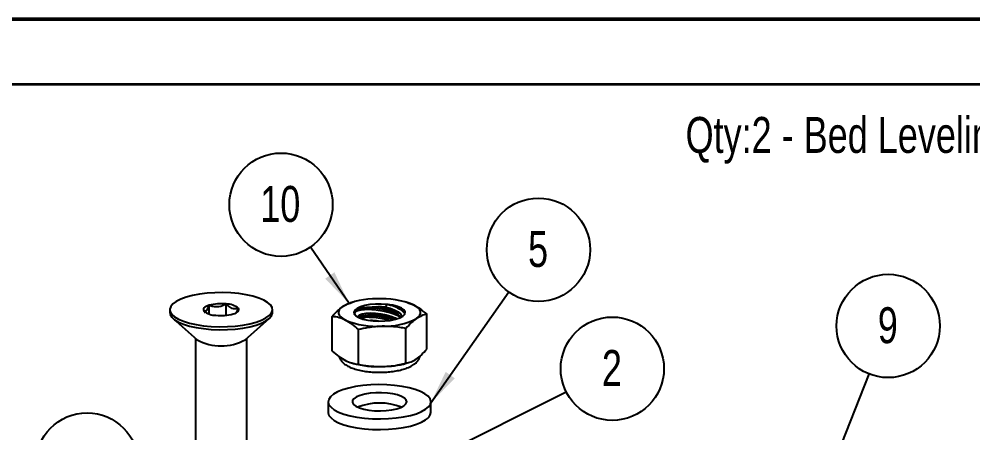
# Model space of a CAD drawing. Header units: millimetres. Extents: x 0 to 279, y 0 to 216.
# Drawn here: x 66.8 to 159.7, y 175.6 to 215.9 of the extents above; entities that cross this region are included whole.
import ezdxf

# ---------------------------------------------------------------- set-up
doc = ezdxf.new("R2010")
doc.units = ezdxf.units.MM
doc.layers.add('PAGE_BORDER', color=7, linetype='Continuous')
doc.layers.add('TITLE_BLOCK_BORDER', color=7, linetype='Continuous')
doc.styles.add('SLDTEXTSTYLE0', font='TXT', dxfattribs={"width": 0.75})
doc.dimstyles.new('SLDDIMSTYLE0', dxfattribs={"dimtxt": 0.18, "dimasz": 1.016, "dimexe": 0, "dimexo": 0.0625, "dimgap": 0, "dimtad": 0, "dimtih": 1, "dimtoh": 1, "dimdec": 0, "dimrnd": 1e-09, "dimzin": 0, "dimdsep": 46, "dimtxsty": 'Standard', "dimblk1": 'DOT', "dimblk2": 'DOT', "dimsah": 1, "dimcen": 0.09, "dimadec": 0, "dimazin": 0, "dimtfac": 1.016, "dimtdec": 0, "dimtofl": 0, "dimtmove": 0, "dimatfit": 3, "dimldrblk": 'DOT', "dimfxl": 1, "dimfrac": 2, "dimtolj": 1, "dimtzin": 0, "dimarcsym": 0})
doc.dimstyles.new('SLDDIMSTYLE1', dxfattribs={"dimtxt": 0.18, "dimasz": 3.302, "dimexe": 0, "dimexo": 0.0625, "dimgap": 0, "dimtad": 0, "dimtih": 1, "dimtoh": 1, "dimdec": 0, "dimrnd": 1e-09, "dimzin": 0, "dimdsep": 46, "dimtxsty": 'Standard', "dimsah": 1, "dimcen": 0.09, "dimadec": 0, "dimazin": 0, "dimtfac": 3.302, "dimtdec": 0, "dimtofl": 0, "dimtmove": 0, "dimatfit": 3, "dimfxl": 1, "dimfrac": 2, "dimtolj": 1, "dimtzin": 0, "dimarcsym": 0})

# ---------------------------------------------------------------- blocks, each defined once
blk = doc.blocks.new('SW_NOTE_71')
at = {"layer": 'TITLE_BLOCK_BORDER', "color": 0}
blk.add_circle((-4.953, -0.879), 5.031, dxfattribs=at)
at = {"layer": 'TITLE_BLOCK_BORDER', "color": 0, "insert": (-4.988, 0.945), "char_height": 3.5, "attachment_point": 2, "style": 'SLDTEXTSTYLE0'}
blk.add_mtext('1', dxfattribs=at)
blk = doc.blocks.new('SW_NOTE_72')
at = {"layer": 'TITLE_BLOCK_BORDER', "color": 0}
blk.add_circle((-2.857, 4.14), 5.031, dxfattribs=at)
at = {"layer": 'TITLE_BLOCK_BORDER', "color": 0, "insert": (-2.928, 5.964), "char_height": 3.5, "attachment_point": 2, "style": 'SLDTEXTSTYLE0'}
blk.add_mtext('10', dxfattribs=at)
blk = doc.blocks.new('SW_NOTE_73')
at = {"layer": 'TITLE_BLOCK_BORDER', "color": 0}
blk.add_circle((2.895, 4.114), 5.031, dxfattribs=at)
at = {"layer": 'TITLE_BLOCK_BORDER', "color": 0, "insert": (2.86, 5.937), "char_height": 3.5, "attachment_point": 2, "style": 'SLDTEXTSTYLE0'}
blk.add_mtext('5', dxfattribs=at)
blk = doc.blocks.new('SW_NOTE_74')
at = {"layer": 'TITLE_BLOCK_BORDER', "color": 0}
blk.add_circle((4.5, 2.25), 5.031, dxfattribs=at)
at = {"layer": 'TITLE_BLOCK_BORDER', "color": 0, "insert": (4.464, 4.073), "char_height": 3.5, "attachment_point": 2, "style": 'SLDTEXTSTYLE0'}
blk.add_mtext('2', dxfattribs=at)
blk = doc.blocks.new('SW_NOTE_75')
at = {"layer": 'TITLE_BLOCK_BORDER', "color": 0}
blk.add_circle((1.849, 4.678), 5.031, dxfattribs=at)
at = {"layer": 'TITLE_BLOCK_BORDER', "color": 0, "insert": (1.814, 6.502), "char_height": 3.5, "attachment_point": 2, "style": 'SLDTEXTSTYLE0'}
blk.add_mtext('9', dxfattribs=at)
blk = doc.blocks.new('_DOT')
at = {"color": 0, "linetype": 'ByBlock', "lineweight": -2}
blk.add_line((-0.5, 0), (-1, 0), dxfattribs=at)
at = {"color": 0, "linetype": 'ByBlock', "const_width": 0.5}
blk.add_lwpolyline([(-0.25, 0, 1), (0.25, 0, 1)], format="xyb", close=True, dxfattribs=at)

msp = doc.modelspace()

# ---------------------------------------------------------------- linework, layer by layer
at = {"color": 7, "linetype": 'Continuous', "lineweight": 50}
msp.add_line((0, 215.9), (279.4, 215.9), dxfattribs=at)
at = {"color": 7, "linetype": 'Continuous', "lineweight": 25}
for p, q in [((85.278, 187.18), (85.278, 188.025)), ((86.966, 187.051), (86.966, 188.155)), ((99.287, 188.33), (99.055, 188.263)), ((102.44, 187.877), (102.628, 188.116)), ((104.602, 188.302), (104.503, 188.33)), ((104.601, 188.298), (105.218, 188.061)), ((81.458, 187.603), (81.458, 187.32)), ((84.77, 187.473), (84.942, 187.307)), ((91.458, 187.32), (91.458, 187.603)), ((97.287, 183.56), (97.287, 186.944)), ((106.504, 183.765), (106.504, 187.15)), ((81.781, 186.73), (84.12, 184.668)), ((88.797, 184.668), (91.135, 186.73)), ((99.857, 182.281), (99.857, 185.665)), ((104.466, 182.384), (104.466, 185.768)), ((83.958, 184.81), (83.958, 145.742)), ((88.958, 145.742), (88.958, 184.81)), ((99.188, 182.408), (99.287, 182.38)), ((104.503, 182.38), (104.735, 182.446)), ((96.895, 178.632), (96.895, 177.595)), ((106.895, 177.595), (106.895, 178.632))]:
    msp.add_line(p, q, dxfattribs=at)
at = {"color": 7, "linetype": 'Continuous', "lineweight": 25, "flags": 128}
for points in [[(83.051, 188.822), (82.52, 188.63), (82.087, 188.412), (81.761, 188.174), (81.551, 187.922), (81.461, 187.662), (81.495, 187.401), (81.651, 187.144), (81.925, 186.899), (82.311, 186.672), (82.799, 186.467), (83.377, 186.29), (84.031, 186.145), (84.744, 186.037), (85.5, 185.967), (86.28, 185.937), (87.064, 185.948), (87.833, 186), (88.568, 186.092), (89.251, 186.22), (89.865, 186.383), (90.396, 186.576), (90.829, 186.793), (91.155, 187.031), (91.366, 187.283), (91.455, 187.543), (91.421, 187.804), (91.265, 188.061), (90.991, 188.306), (90.605, 188.534), (90.117, 188.738), (89.539, 188.915), (88.885, 189.06), (88.172, 189.168), (87.416, 189.238), (86.636, 189.268), (85.852, 189.257), (85.083, 189.205), (84.348, 189.114), (83.665, 188.985), (83.051, 188.822)], [(85.278, 188.025), (85.122, 187.97), (84.99, 187.909), (84.883, 187.842), (84.802, 187.772), (84.75, 187.698), (84.727, 187.623), (84.734, 187.548), (84.77, 187.473)], [(98.305, 187.907), (98.106, 187.746), (97.971, 187.578), (97.903, 187.405), (97.904, 187.23), (97.973, 187.057), (98.109, 186.889), (98.31, 186.728), (98.572, 186.577)], [(102.628, 188.116), (102.07, 188.15), (101.502, 188.142), (100.955, 188.091), (100.457, 188.001), (100.032, 187.875), (99.704, 187.72), (99.489, 187.545), (99.398, 187.358), (99.436, 187.169), (99.6, 186.988), (99.884, 186.824), (100.271, 186.686), (100.741, 186.58), (101.272, 186.512), (101.834, 186.486), (102.4, 186.503), (102.94, 186.562)], [(102.44, 187.877), (102.939, 187.737), (103.374, 187.569), (103.717, 187.382), (103.947, 187.189), (104.05, 187.001), (104.047, 186.895)], [(102.94, 186.562), (103.452, 186.667), (103.874, 186.81), (104.182, 186.982), (104.357, 187.174), (104.39, 187.375), (104.277, 187.572), (104.027, 187.754), (103.654, 187.911), (103.178, 188.034), (102.628, 188.116)], [(105.485, 186.731), (105.684, 186.892), (105.819, 187.061), (105.887, 187.234), (105.886, 187.408), (105.817, 187.581), (105.681, 187.749), (105.48, 187.91), (105.218, 188.061)], [(81.458, 187.32), (81.495, 187.118), (81.651, 186.862), (81.925, 186.617), (82.311, 186.389), (82.799, 186.184), (83.377, 186.007), (84.031, 185.863), (84.744, 185.754), (85.5, 185.684), (86.28, 185.654), (87.064, 185.665), (87.833, 185.717), (88.568, 185.809), (89.251, 185.937), (89.865, 186.1), (90.396, 186.293), (90.829, 186.511), (91.155, 186.749), (91.366, 187.001), (91.455, 187.26), (91.458, 187.32)], [(87.638, 187.18), (87.794, 187.235), (87.926, 187.296), (88.034, 187.363), (88.114, 187.433), (88.166, 187.507), (88.189, 187.582), (88.182, 187.657), (88.146, 187.732)], [(99.77, 186.883), (99.8, 186.963), (99.95, 187.102), (100.214, 187.207), (100.577, 187.273), (101.017, 187.295), (101.509, 187.272), (102.025, 187.206), (102.534, 187.1), (103.007, 186.96), (103.416, 186.795), (103.588, 186.706)], [(106.387, 177.9), (106.675, 178.143), (106.846, 178.398), (106.894, 178.659), (106.82, 178.92), (106.624, 179.173), (106.312, 179.413), (105.891, 179.634), (105.372, 179.83), (104.767, 179.996), (104.092, 180.129), (103.362, 180.225), (102.596, 180.282), (101.813, 180.298), (101.032, 180.274), (100.272, 180.208), (99.552, 180.104), (98.89, 179.964), (98.302, 179.791), (97.802, 179.589), (97.403, 179.364), (97.115, 179.121), (96.944, 178.866), (96.896, 178.605), (96.97, 178.344), (97.166, 178.091), (97.478, 177.851), (97.899, 177.63), (98.418, 177.434), (99.023, 177.268), (99.698, 177.135), (100.428, 177.039), (101.194, 176.982), (101.977, 176.966), (102.758, 176.99), (103.518, 177.056), (104.238, 177.16), (104.9, 177.3), (105.488, 177.473), (105.988, 177.675), (106.387, 177.9)], [(104.276, 178.244), (104.47, 178.424), (104.544, 178.613), (104.495, 178.803), (104.324, 178.986), (104.039, 179.151), (103.654, 179.293), (103.186, 179.403), (102.659, 179.478), (102.095, 179.513), (101.523, 179.507), (100.967, 179.459), (100.455, 179.374), (100.011, 179.253), (99.654, 179.104), (99.403, 178.932), (99.267, 178.746), (99.255, 178.555), (99.366, 178.368), (99.596, 178.193), (99.932, 178.038), (100.361, 177.912), (100.861, 177.819), (101.41, 177.764), (101.982, 177.749), (102.549, 177.776), (103.086, 177.843), (103.567, 177.947), (103.97, 178.082), (104.276, 178.244)], [(96.895, 177.595), (96.896, 177.568), (96.97, 177.307), (97.166, 177.054), (97.478, 176.814), (97.899, 176.593), (98.418, 176.397), (99.023, 176.231), (99.698, 176.098), (100.428, 176.002), (101.194, 175.945), (101.977, 175.928), (102.758, 175.953), (103.518, 176.018), (104.238, 176.122), (104.9, 176.263), (105.488, 176.436), (105.988, 176.637), (106.387, 176.863)]]:
    msp.add_lwpolyline(points, dxfattribs=at)
at = {"color": 7, "linetype": 'Continuous', "lineweight": 25}
for centre, radius, start, end in [((86.46, 183.675), 4.508, 83.56269, 105.20862), ((86.985, 186.349), 1.805, 49.98736, 90.61874), ((101.406, 181.835), 6.818, 88.12993, 117.04928), ((101.446, 184.101), 3.767, 47.29902, 94.12571), ((102.106, 180.317), 8.346, 68.10715, 93.28145), ((85.931, 188.856), 1.805, 229.98736, 270.61874), ((86.456, 191.53), 4.508, 263.56269, 285.20862), ((101.327, 182.752), 4.366, 62.78347, 109.97033), ((101.684, 194.321), 8.346, 248.10715, 273.28145), ((100.998, 180.704), 5.837, 82.17141, 89.97106), ((102.384, 192.803), 6.818, 268.12993, 297.04928), ((86.458, 188.981), 4.906, 241.53491, 298.46509), ((101.813, 192.016), 9.962, 255.31219, 272.00665), ((102.073, 191.451), 9.391, 270.54046, 284.99705), ((101.895, 172.476), 6.031, 69.16406, 110.83594), ((105.951, 177.708), 0.951, 297.27785, 353.17914)]:
    msp.add_arc(centre, radius, start, end, dxfattribs=at)
for points, knots in [([(85.278, 188.025), (85.205, 187.849), (85.081, 187.548), (84.9, 187.425), (84.81, 187.458), (84.77, 187.473)], [0, 0, 0, 0, 0.4391165, 0.7513669, 1, 1, 1, 1]), ([(86.966, 188.155), (86.724, 188.039), (86.311, 187.842), (85.71, 187.869), (85.41, 187.977), (85.278, 188.025)], [0, 0, 0, 0, 0.439117, 0.751367, 1, 1, 1, 1]), ([(88.146, 187.732), (88.079, 187.713), (87.891, 187.659), (87.543, 187.691), (87.207, 187.912), (87.024, 188.096), (86.966, 188.155)], [0, 0, 0, 0, 0.180942, 0.506293, 0.843975, 1, 1, 1, 1]), ([(97.287, 186.944), (97.453, 187.134), (97.789, 187.516), (98.133, 187.776), (98.305, 187.907)], [0, 0, 0, 0, 0.49696, 1, 1, 1, 1]), ([(98.305, 187.907), (98.464, 188.006), (98.718, 188.165), (98.966, 188.226), (99.059, 188.248)], [0, 0, 0, 0, 0.625589, 1, 1, 1, 1]), ([(100.373, 186.657), (100.369, 186.658), (100.146, 186.706), (99.818, 186.857), (99.481, 187.086), (99.394, 187.328), (99.544, 187.546), (99.916, 187.722), (100.471, 187.835), (100.93, 187.86), (101.17, 187.859), (101.175, 187.859)], [0, 0, 0, 0, 0.002277, 0.147104, 0.289871, 0.430714, 0.570611, 0.710914, 0.85278, 0.996714, 1, 1, 1, 1]), ([(99.964, 187.702), (100.024, 187.721), (100.241, 187.793), (100.832, 187.818), (101.647, 187.766), (102.505, 187.603), (103.252, 187.38), (103.597, 187.202), (103.744, 187.125)], [0, 0, 0, 0, 0.073395, 0.265178, 0.459359, 0.655573, 0.852511, 1, 1, 1, 1]), ([(101.175, 187.859), (101.295, 187.87), (101.653, 187.903), (102.093, 187.902), (102.387, 187.88), (102.44, 187.877)], [0, 0, 0, 0, 0.291618, 0.873056, 1, 1, 1, 1]), ([(104.297, 187.296), (104.222, 187.381), (104.061, 187.564), (103.513, 187.841), (102.986, 188.022), (102.676, 188.103), (102.628, 188.116)], [0, 0, 0, 0, 0.282107, 0.609673, 0.940246, 1, 1, 1, 1]), ([(105.218, 188.061), (105.418, 187.95), (105.851, 187.709), (106.275, 187.345), (106.504, 187.15)], [0, 0, 0, 0, 0.461748, 1, 1, 1, 1]), ([(87.939, 187.32), (87.968, 187.357), (88.041, 187.45), (88.106, 187.626), (88.146, 187.732)], [0, 0, 0, 0, 0.394371, 1, 1, 1, 1]), ([(98.572, 186.577), (98.372, 186.665), (97.939, 186.855), (97.515, 186.913), (97.287, 186.944)], [0, 0, 0, 0, 0.461748, 1, 1, 1, 1]), ([(103.912, 186.852), (103.835, 186.902), (103.608, 187.051), (103.001, 187.27), (102.192, 187.475), (101.332, 187.598), (100.53, 187.625), (99.899, 187.545), (99.522, 187.412), (99.477, 187.286), (99.463, 187.246)], [0, 0, 0, 0, 0.071654, 0.212535, 0.355089, 0.499353, 0.644666, 0.789761, 0.933237, 1, 1, 1, 1]), ([(102.815, 186.549), (102.608, 186.605), (102.133, 186.735), (101.333, 186.841), (100.561, 186.875), (100.193, 186.816), (100.024, 186.789)], [0, 0, 0, 0, 0.2126872, 0.4883929, 0.7661045, 1, 1, 1, 1]), ([(100.209, 187.007), (100.413, 187.028), (100.84, 187.072), (101.656, 187.007), (102.487, 186.859), (102.963, 186.697), (103.185, 186.622)], [0, 0, 0, 0, 0.2397882, 0.5021544, 0.7672573, 1, 1, 1, 1]), ([(106.504, 187.15), (106.337, 187.113), (106.001, 187.039), (105.657, 186.834), (105.485, 186.731)], [0, 0, 0, 0, 0.49696, 1, 1, 1, 1]), ([(99.857, 185.665), (99.647, 185.847), (99.223, 186.211), (98.79, 186.455), (98.572, 186.577)], [0, 0, 0, 0, 0.49696, 1, 1, 1, 1]), ([(102.162, 185.989), (101.697, 185.959), (100.921, 185.909), (100.162, 185.735), (99.857, 185.665)], [0, 0, 0, 0, 0.598328, 1, 1, 1, 1]), ([(104.466, 185.768), (104.273, 185.805), (103.516, 185.948), (102.74, 185.971), (102.162, 185.989)], [0, 0, 0, 0, 0.254987, 1, 1, 1, 1]), ([(105.485, 186.731), (105.326, 186.612), (104.983, 186.353), (104.647, 185.973), (104.466, 185.768)], [0, 0, 0, 0, 0.461748, 1, 1, 1, 1]), ([(97.287, 183.56), (97.497, 183.379), (97.921, 183.014), (98.354, 182.771), (98.572, 182.649)], [0, 0, 0, 0, 0.49696, 1, 1, 1, 1]), ([(105.485, 182.803), (105.643, 182.922), (105.987, 183.18), (106.323, 183.561), (106.504, 183.765)], [0, 0, 0, 0, 0.461748, 1, 1, 1, 1]), ([(97.962, 183.021), (97.992, 182.938), (98.061, 182.745), (98.261, 182.495), (98.536, 182.255), (98.903, 182.039), (99.37, 181.85), (99.924, 181.697), (100.527, 181.588), (101.157, 181.522), (101.801, 181.496), (102.445, 181.51), (103.074, 181.564), (103.673, 181.658), (104.232, 181.792), (104.745, 181.972), (105.166, 182.193), (105.496, 182.452), (105.717, 182.742), (105.839, 182.966), (105.854, 183.092), (105.856, 183.103)], [0, 0, 0, 0, 0.03259, 0.075344, 0.122419, 0.177515, 0.240964, 0.304839, 0.366439, 0.426608, 0.48607, 0.545311, 0.604681, 0.664512, 0.725352, 0.788082, 0.854232, 0.907773, 0.953597, 0.996229, 1, 1, 1, 1]), ([(98.572, 182.649), (98.772, 182.561), (99.205, 182.371), (99.629, 182.312), (99.857, 182.281)], [0, 0, 0, 0, 0.461748, 1, 1, 1, 1]), ([(99.857, 182.281), (100.162, 182.225), (100.921, 182.085), (101.697, 182.07), (102.162, 182.06)], [0, 0, 0, 0, 0.401672, 1, 1, 1, 1]), ([(102.162, 182.06), (102.45, 182.075), (103.028, 182.104), (103.698, 182.216), (104.177, 182.315), (104.37, 182.361), (104.466, 182.384)], [0, 0, 0, 0, 0.370945, 0.745202, 0.872566, 1, 1, 1, 1]), ([(104.466, 182.384), (104.633, 182.42), (104.969, 182.494), (105.312, 182.699), (105.485, 182.803)], [0, 0, 0, 0, 0.49696, 1, 1, 1, 1])]:
    msp.add_open_spline(points, degree=3, knots=knots, dxfattribs=at)
at = {"layer": 'PAGE_BORDER', "lineweight": 35}
msp.add_line((6.35, 209.55), (273.05, 209.55), dxfattribs=at)

# ---------------------------------------------------------------- block references
at = {"layer": 'TITLE_BLOCK_BORDER'}
for name, p in [('SW_NOTE_72', (95.152, 193.685)), ('SW_NOTE_73', (114.484, 189.324)), ('SW_NOTE_75', (149.613, 181.335)), ('SW_NOTE_74', (120.079, 179.602)), ('SW_NOTE_71', (78.35, 173.394))]:
    msp.add_blockref(name, p, dxfattribs=at)

# ---------------------------------------------------------------- texts
at = {"layer": 'TITLE_BLOCK_BORDER', "insert": (131.72, 206.368), "char_height": 3.5, "attachment_point": 1, "style": 'SLDTEXTSTYLE0'}
msp.add_mtext('Qty:2 - Bed Leveling Corner', dxfattribs=at)

# ---------------------------------------------------------------- leaders
at = {"layer": 'TITLE_BLOCK_BORDER'}
for points, dimstyle in [([(98.928, 188.213), (95.152, 193.685)], 'SLDDIMSTYLE1'), ([(106.886, 178.53), (114.484, 189.324)], 'SLDDIMSTYLE1'), ([(145.158, 170.062), (149.613, 181.335)], 'SLDDIMSTYLE0'), ([(105.662, 172.395), (120.079, 179.602)], 'SLDDIMSTYLE1')]:
    msp.add_leader(points, dimstyle=dimstyle, dxfattribs=at)

doc.saveas('drawing.dxf')
